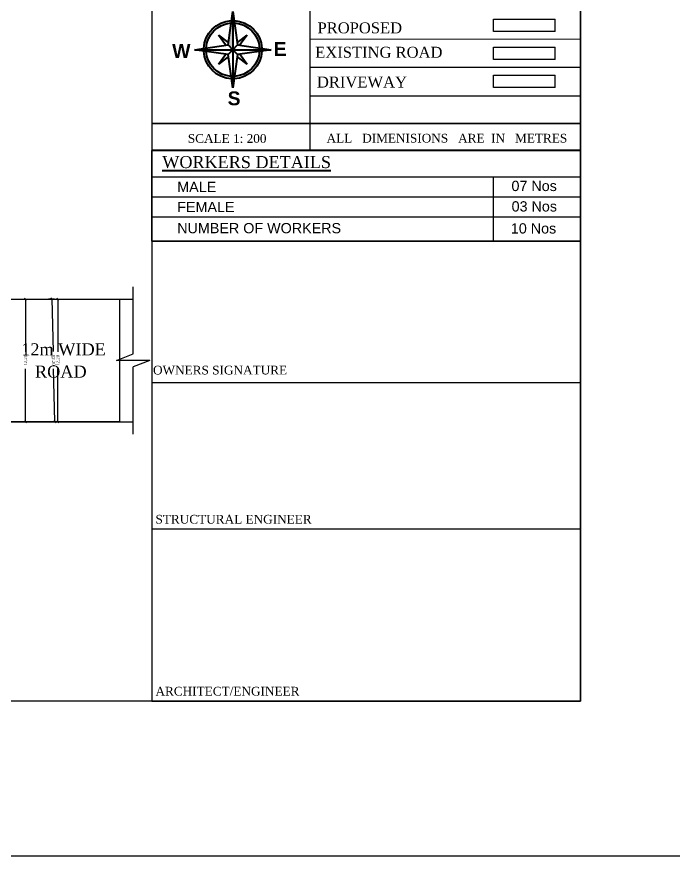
# Model space of a CAD drawing. Header units: metres. Extents: x 98347 to 98865, y -7394 to -7177.
# Drawn here: x 98450.7 to 98516.1, y -7393.8 to -7310.3 of the extents above; entities that cross this region are included whole.
import ezdxf
from ezdxf.enums import TextEntityAlignment as Align

# ---------------------------------------------------------------- set-up
doc = ezdxf.new("R2010")
doc.units = ezdxf.units.M
doc.header["$LTSCALE"] = 0.5
doc.header["$MEASUREMENT"] = 0
doc.header["$PDMODE"] = 66
doc.layers.get('0').update_dxf_attribs({"color": 30, "lineweight": 40})
for name, color, linetype, lineweight in [('DIM', 5, 'Continuous', 25), ('NOTIFIED_ROAD', 183, 'Continuous', 13), ('ROAD', 7, 'Continuous', 30), ('ROAD_WIDTH', 1, 'Continuous', 18), ('TEXT', 11, 'Continuous', 30)]:
    doc.layers.add(name, color=color, linetype=linetype, lineweight=lineweight)
for name, color, linetype in [('Layer3', 8, 'Continuous'), ('LE', 3, 'Continuous'), ('SURRENDER_ROAD_WIDTH', 2, 'Continuous'), ('Txt', 3, 'Continuous')]:
    doc.layers.add(name, color=color, linetype=linetype)
doc.styles.add('D', font='arial.ttf')
doc.styles.add('DIM', font='times.ttf')
doc.styles.add('off_name', font='arialbd.ttf')
doc.styles.add('RAM', font='dutchi.ttf')
doc.styles.get("Standard").update_dxf_attribs({"font": 'times.ttf'})
doc.dimstyles.new('Standard$0', dxfattribs={"dimtxt": 0.08, "dimasz": 0.05, "dimexe": 0.02, "dimexo": 0.05, "dimgap": 0.09, "dimtad": 0, "dimtih": 1, "dimtoh": 1, "dimzin": 0, "dimdsep": 46, "dimtxsty": 'Standard', "dimcen": 0.09, "dimclrd": 7, "dimclre": 7, "dimclrt": 7, "dimadec": 0, "dimazin": 0, "dimtfac": 1, "dimtofl": 0, "dimtmove": 0, "dimatfit": 3, "dimfxl": 0, "dimtolj": 1, "dimtzin": 0, "dimarcsym": 0})

# ---------------------------------------------------------------- blocks, each defined once
blk = doc.blocks.new('A$C773F51A3')
at = {"layer": 'DIM'}
for p, q in [((1.38, 6.639), (1.38, 12.2)), ((2.76, 6.1), (0, 6.1)), ((1.38, 0), (1.38, 5.561))]:
    blk.add_line(p, q, dxfattribs=at)
for points in [[(0, 6.1), (1.38, 6.639)], [(2.76, 6.1), (1.38, 5.561)]]:
    blk.add_lwpolyline(points, dxfattribs=at)
blk = doc.blocks.new('NORTH')
blk.add_hatch(color=3).paths.add_polyline_path([(-166, -166), (0, 0), (-1325, 0)])
for p, q in [((-166, 166), (0, 1325)), ((0, 0), (0, 1325)), ((0, 1325), (166, 166)), ((-249, 166), (-497, 497)), ((-497, 497), (-166, 248)), ((166, 249), (497, 497)), ((497, 497), (248, 166)), ((-1325, 0), (-166, 166)), ((-1325, 0), (0, 0)), ((0, 0), (-166, 166)), ((0, 0), (-166, -166)), ((166, 166), (0, 0)), ((0, 0), (1325, 0)), ((0, -1325), (0, 0)), ((166, -166), (0, 0)), ((166, 166), (1325, 0)), ((1325, 0), (166, -166)), ((-166, -166), (-1325, 0)), ((-497, -497), (-248, -166)), ((-166, -249), (-497, -497)), ((0, -1325), (-166, -166)), ((166, -166), (0, -1325)), ((497, -497), (166, -248)), ((249, -166), (497, -497))]:
    blk.add_line(p, q)
at = {"extrusion": (0, 0, -1)}
for major_axis, start_param, end_param in [((0, 1008), -1.525951, -0.045532), ((0, 926), -1.509249, -0.062245), ((0, 1008), 0.044821, 1.52524), ((0, 926), 0.061512, 1.508516), ((0, 1008), 3.186429, 4.666848), ((0, 926), 3.203139, 4.650143), ((0, 1008), 1.615627, 3.096046), ((0, 926), 1.632329, 3.079332)]:
    blk.add_ellipse((0, 0), major_axis=major_axis, ratio=1, start_param=start_param, end_param=end_param, dxfattribs=at)
blk = doc.blocks.new('_Oblique')
at = {"color": 0, "linetype": 'ByBlock', "lineweight": -2}
blk.add_line((-0.5, -0.5), (0.5, 0.5), dxfattribs=at)
blk = doc.blocks.new('*D108')
at = {"layer": 'Defpoints', "color": 0}
for p in [(98454.408, -7338.377), (98454.826, -7338.377), (98454.408, -7350.577)]:
    blk.add_point(p, dxfattribs=at)
at = {"layer": 'SURRENDER_ROAD_WIDTH', "color": 2, "lineweight": -2}
for p, q in [((98454.608, -7338.377), (98455.076, -7338.377)), ((98454.826, -7338.377), (98454.826, -7343.622)), ((98454.826, -7350.577), (98454.826, -7345.333)), ((98454.608, -7350.577), (98455.076, -7350.577))]:
    blk.add_line(p, q, dxfattribs=at)
at = {"layer": 'SURRENDER_ROAD_WIDTH', "color": 2, "lineweight": -2, "xscale": 0.2, "yscale": 0.2, "zscale": 0.2}
for p, rotation in [((98454.826, -7338.377), 90), ((98454.826, -7350.577), 270)]:
    blk.add_blockref('_Oblique', p, dxfattribs=dict(at, rotation=rotation))
at = {"layer": 'SURRENDER_ROAD_WIDTH', "insert": (98454.826, -7344.477), "char_height": 0.32, "attachment_point": 5, "rotation": 90, "style": 'DIM'}
blk.add_mtext('\\A1;12.20', dxfattribs=at)
blk = doc.blocks.new('*D109')
at = {"layer": 'Defpoints', "color": 0, "ltscale": 5}
for p in [(98453.691, -7338.377), (98454.229, -7338.364), (98453.996, -7350.577)]:
    blk.add_point(p, dxfattribs=at)
at = {"layer": 'ROAD_WIDTH', "lineweight": -2, "ltscale": 5}
for p, q in [((98453.891, -7338.372), (98454.479, -7338.358)), ((98454.229, -7338.364), (98454.36, -7343.609)), ((98454.534, -7350.564), (98454.403, -7345.319)), ((98454.196, -7350.572), (98454.784, -7350.558))]:
    blk.add_line(p, q, dxfattribs=at)
at = {"layer": 'ROAD_WIDTH', "lineweight": -2, "ltscale": 5, "xscale": 0.2, "yscale": 0.2, "zscale": 0.2}
for p, rotation in [((98454.229, -7338.364), 91.43522547006229), ((98454.534, -7350.564), 271.4352254700623)]:
    blk.add_blockref('_Oblique', p, dxfattribs=dict(at, rotation=rotation))
at = {"layer": 'ROAD_WIDTH', "ltscale": 5, "insert": (98454.382, -7344.464), "char_height": 0.32, "attachment_point": 5, "rotation": 271.43523, "style": 'DIM'}
blk.add_mtext('\\A1;12.20', dxfattribs=at)
blk = doc.blocks.new('*D110')
at = {"layer": 'Defpoints', "color": 0}
for p in [(98451.315, -7338.377), (98451.611, -7338.377), (98451.315, -7350.577)]:
    blk.add_point(p, dxfattribs=at)
at = {"layer": 'NOTIFIED_ROAD', "lineweight": -2}
for p, q in [((98451.515, -7338.377), (98451.861, -7338.377)), ((98451.611, -7338.377), (98451.611, -7343.622)), ((98451.611, -7350.577), (98451.611, -7345.333)), ((98451.515, -7350.577), (98451.861, -7350.577))]:
    blk.add_line(p, q, dxfattribs=at)
at = {"layer": 'NOTIFIED_ROAD', "lineweight": -2, "xscale": 0.2, "yscale": 0.2, "zscale": 0.2}
for p, rotation in [((98451.611, -7338.377), 90), ((98451.611, -7350.577), 270)]:
    blk.add_blockref('_Oblique', p, dxfattribs=dict(at, rotation=rotation))
at = {"layer": 'NOTIFIED_ROAD', "insert": (98451.611, -7344.477), "char_height": 0.32, "attachment_point": 5, "rotation": 90, "style": 'DIM'}
blk.add_mtext('\\A1;12.20', dxfattribs=at)

msp = doc.modelspace()

# ---------------------------------------------------------------- linework, layer by layer
at = {"color": 5}
msp.add_line((98506.756, -7323.626), (98464.174, -7323.626), dxfattribs=at)
at = {"layer": 'DIM'}
msp.add_line((98479.885, -7323.626), (98479.885, -7304.072), dxfattribs=at)
for points in [[(98346.689, -7176.61), (98695.045, -7176.61), (98695.045, -7393.764), (98346.689, -7393.764)], [(98372.713, -7188.76), (98506.763, -7188.76), (98506.763, -7378.344), (98372.713, -7378.344)], [(98464.174, -7378.344), (98506.763, -7378.344), (98506.763, -7188.76), (98464.174, -7188.76)], [(98464.174, -7323.626), (98506.756, -7323.626), (98506.763, -7304.072), (98464.174, -7304.072)], [(98464.174, -7323.626), (98506.763, -7323.626), (98506.763, -7332.633), (98464.174, -7332.633)], [(98441.694, -7350.577), (98442.222, -7348.648), (98446.712, -7339.667), (98446.446, -7338.377), (98460.936, -7338.377), (98460.936, -7350.577)]]:
    msp.add_lwpolyline(points, close=True, dxfattribs=at)
at = {"layer": 'Layer3', "linetype": 'ByBlock'}
for p, q in [((98498.117, -7310.55), (98504.25, -7310.55)), ((98498.117, -7311.785), (98498.117, -7310.55)), ((98504.25, -7311.785), (98504.25, -7310.55)), ((98504.25, -7311.785), (98498.117, -7311.785)), ((98506.763, -7312.563), (98479.885, -7312.562)), ((98498.117, -7313.341), (98504.25, -7313.341)), ((98498.117, -7314.575), (98498.117, -7313.341)), ((98504.25, -7314.575), (98504.25, -7313.341)), ((98504.25, -7314.575), (98498.117, -7314.575)), ((98506.763, -7315.353), (98479.885, -7315.353)), ((98498.117, -7316.131), (98504.25, -7316.131)), ((98498.117, -7317.365), (98498.117, -7316.131)), ((98504.25, -7317.365), (98504.25, -7316.131)), ((98504.25, -7317.365), (98498.117, -7317.365)), ((98506.763, -7318.203), (98479.885, -7318.203)), ((98464.174, -7320.933), (98506.756, -7320.934)), ((98464.174, -7320.933), (98506.756, -7320.933)), ((98506.763, -7320.934), (98464.181, -7320.933)), ((98464.174, -7323.626), (98506.756, -7323.626)), ((98464.174, -7323.626), (98506.756, -7323.626))]:
    msp.add_line(p, q, dxfattribs=at)
at = {"layer": 'NOTIFIED_ROAD', "color": 1}
msp.add_lwpolyline([(98441.694, -7350.577), (98442.222, -7348.648), (98446.712, -7339.667), (98446.446, -7338.377), (98460.936, -7338.377), (98460.936, -7350.577)], close=True, dxfattribs=at)
at = {"layer": 'ROAD'}
for p, q in [((98435.722, -7338.377), (98462.294, -7338.377)), ((98414.11, -7350.577), (98462.294, -7350.577))]:
    msp.add_line(p, q, dxfattribs=at)
at = {"layer": 'ROAD_WIDTH', "ltscale": 5}
msp.add_lwpolyline([(98441.694, -7350.577), (98442.222, -7348.648), (98446.712, -7339.667), (98446.446, -7338.377), (98460.936, -7338.377), (98460.936, -7350.577)], close=True, dxfattribs=at)
at = {"layer": 'SURRENDER_ROAD_WIDTH'}
msp.add_lwpolyline([(98441.694, -7350.577), (98442.222, -7348.648), (98446.712, -7339.667), (98446.446, -7338.377), (98460.936, -7338.377), (98460.936, -7350.577)], close=True, dxfattribs=at)
at = {"layer": 'TEXT'}
for p, q in [((98464.174, -7326.215), (98506.763, -7326.215)), ((98498.096, -7326.215), (98498.096, -7332.633)), ((98464.174, -7328.212), (98506.763, -7328.212)), ((98464.174, -7330.21), (98506.763, -7330.21))]:
    msp.add_line(p, q, dxfattribs=at)
at = {"layer": 'Txt'}
for p, q in [((98464.174, -7332.633), (98506.763, -7332.633)), ((98464.174, -7346.66), (98506.763, -7346.66)), ((98464.174, -7361.208), (98506.763, -7361.208))]:
    msp.add_line(p, q, dxfattribs=at)

# ---------------------------------------------------------------- block references
at = {"color": 0, "xscale": 0.0028740150792146, "yscale": 0.0028740150792146, "zscale": 0.0028740150792146, "rotation": 270}
msp.add_blockref('NORTH', (98472.209, -7313.591), dxfattribs=at)
at = {"layer": 'DIM', "xscale": 1.199999999997088, "yscale": 1.199999999997088, "zscale": 1.199999999997088}
msp.add_blockref('A$C773F51A3', (98460.639, -7351.797), dxfattribs=at)

# ---------------------------------------------------------------- texts
msp.add_text('%%UWORKERS DETAILS', height=1.19302).set_placement((98465.2, -7325.359))
at = {"layer": 'LE', "linetype": 'ByBlock', "style": 'RAM'}
for s, height, p in [('PROPOSED', 1.0882, (98480.627, -7312.292)), ('EXISTING ROAD', 1.08821, (98480.399, -7314.716)), ('DRIVEWAY', 1.0882, (98480.57, -7317.678)), ('ALL   DIMENISIONS   ARE  IN   METRES', 0.87056, (98481.526, -7323.085))]:
    msp.add_text(s, height=height, dxfattribs=at).set_placement(p, align=Align.BOTTOM_LEFT)
for s, p in [('SCALE 1: 200', (98467.739, -7322.851, 0.337)), ('OWNERS SIGNATURE', (98464.277, -7345.876)), ('STRUCTURAL ENGINEER', (98464.522, -7360.704)), ('ARCHITECT/ENGINEER', (98464.522, -7377.797))]:
    msp.add_text(s, height=0.87056, dxfattribs=at).set_placement(p)
at = {"layer": 'TEXT', "color": 1, "style": 'off_name'}
for s, p in [('E', (98476.273, -7314.21)), ('W', (98466.184, -7314.417)), ('S', (98471.694, -7319.116))]:
    msp.add_text(s, height=1.375, dxfattribs=at).set_placement(p)
at = {"layer": 'TEXT'}
for s, height, style, p in [('MALE', 1.019, 'D', (98466.684, -7327.742)), ('07 Nos', 1.019, 'D', (98499.906, -7327.645)), ('FEMALE', 1.019, 'D', (98466.684, -7329.739)), ('03 Nos', 1.019, 'D', (98499.918, -7329.677)), ('NUMBER OF WORKERS', 1.01895, 'D', (98466.684, -7331.839)), ('10 Nos', 1.019, 'D', (98499.846, -7331.864)), ('12m WIDE', 1.2, 'DIM', (98451.181, -7343.977)), ('ROAD', 1.2, 'DIM', (98452.545, -7346.194))]:
    msp.add_text(s, height=height, dxfattribs=dict(at, style=style)).set_placement(p)

# ---------------------------------------------------------------- dimensions: what is measured, and where the dimension line sits
at = {"layer": 'NOTIFIED_ROAD', "color": 1}
dim = msp.add_aligned_dim(p1=(98451.315, -7350.577), p2=(98451.315, -7338.377), distance=-0.296, dimstyle='Standard$0', override={"dimscale": 4, "dimexe": 0.0625, "dimtih": 0, "dimtoh": 0, "dimpost": '\\X', "dimtxsty": 'DIM', "dimblk": 'Oblique', "dimcen": 0.15625, "dimclrd": 256, "dimclre": 256, "dimclrt": 256, "dimtix": 1, "dimfxl": 12, "dimfxlon": 1, "dimarcsym": 2}, dxfattribs=at)
dim.commit()
dim.dimension.update_dxf_attribs({"geometry": '*D110', "text_midpoint": (98451.611, -7344.477)})
at = {"layer": 'ROAD_WIDTH', "ltscale": 5}
dim = msp.add_aligned_dim(p1=(98453.996, -7350.577), p2=(98453.691, -7338.377), distance=-0.538, dimstyle='Standard$0', override={"dimscale": 4, "dimexe": 0.0625, "dimtih": 0, "dimtoh": 0, "dimpost": '\\X', "dimtxsty": 'DIM', "dimblk": 'Oblique', "dimcen": 0.15625, "dimclrd": 256, "dimclre": 256, "dimclrt": 256, "dimtix": 1, "dimfxl": 12, "dimfxlon": 1, "dimarcsym": 2}, dxfattribs=at)
dim.commit()
dim.dimension.update_dxf_attribs({"geometry": '*D109', "text_midpoint": (98454.382, -7344.464)})
at = {"layer": 'SURRENDER_ROAD_WIDTH'}
dim = msp.add_aligned_dim(p1=(98454.408, -7350.577), p2=(98454.408, -7338.377), distance=-0.418, dimstyle='Standard$0', override={"dimscale": 4, "dimexe": 0.0625, "dimtih": 0, "dimtoh": 0, "dimpost": '\\X', "dimtxsty": 'DIM', "dimblk": 'Oblique', "dimcen": 0.15625, "dimclrd": 2, "dimclre": 2, "dimclrt": 256, "dimtix": 1, "dimfxl": 12, "dimfxlon": 1, "dimarcsym": 2}, dxfattribs=at)
dim.commit()
dim.dimension.update_dxf_attribs({"geometry": '*D108', "text_midpoint": (98454.826, -7344.477)})

doc.saveas('drawing.dxf')
